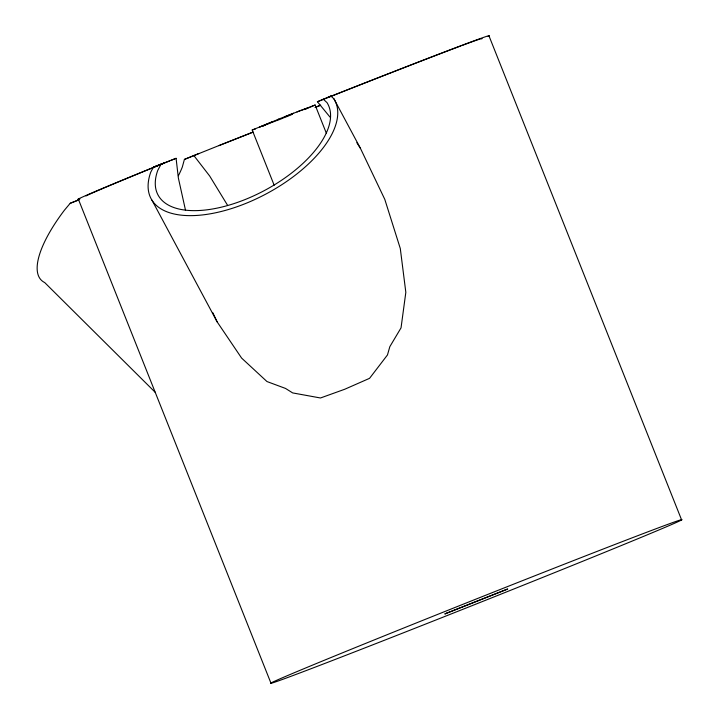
<?xml version="1.0" encoding="UTF-8"?>
<svg xmlns="http://www.w3.org/2000/svg" width="719" height="719" viewBox="0 0 719 719"><rect width="100%" height="100%" fill="white"/><g stroke="black" fill="none" stroke-linecap="round" stroke-linejoin="round"><path stroke-width="1.08" d="M253.106 132.044A213.507 2.238 -21.7 0 1 221.173 144.663L184.406 159.411L182.32 167.042A96.301 32.715 -45.2 0 1 178.366 175.778M185.538 210.379L178.366 178.033L176.083 158.324L153.417 167.114L150.756 172.165A104.183 50.114 -28.2 0 0 245.287 203.63A104.183 50.114 -28.2 0 0 333.913 98.827L330.902 96.049L317.403 101.739L330.156 117.26M161.119 164.031L157.731 170.448A96.301 46.322 -28.2 0 0 245.107 199.54A96.301 46.322 -28.2 0 0 327.028 102.655L323.208 99.132M79.476 199.558L70.21 203.288L64.377 210.254A104.183 35.393 -45.2 0 0 44.686 282.549L155.322 392.412M328.08 97.416L330.902 96.049M274.173 185.241L252.189 130.013L278.783 119.165M326.327 133.15L315.129 105.01L310.887 106.87M198.768 153.542L184.406 159.411M303.876 109.63L306.627 108.461M304.604 109.468L309.988 107.248M169.657 160.93L151.853 168.156A213.507 2.238 -21.7 0 0 85.992 195.963M170.574 160.562L176.083 158.324M272.816 121.565L259.505 127.11L259.963 127.002M78.506 200.044L70.21 203.288M289.541 115.453L292.525 114.258M277.3 119.669L293.595 113.198M282.243 118.365L288.993 115.768M327.801 97.532L348.463 89.363A221.389 2.319 -21.7 0 1 488.102 36.444M317.403 101.739L324.08 99.096M325.033 98.719L346.154 90.36A213.507 2.238 -21.7 0 1 391.801 72.466M285.084 116.658L301 110.295M276.761 120.63L281.812 118.626M271.306 122.679L276.042 120.828M296.974 111.975L315.129 105.01M265.572 124.899L270.353 123.048M262.174 126.337L265.293 125.133M301.746 110.124L307.822 107.913M262.031 126.247L264.691 125.241M153.417 167.114L164.399 162.961L146.991 170.026A221.389 2.319 -21.7 0 0 79.917 198.929M255.488 128.899L252.189 130.013M193.744 155.412L209.66 175.984L227.537 205.248M151.97 200.179L217.129 321.851L241.62 358.089L266.965 381.546L285.533 388.44L292.66 392.916L320.485 397.984L344.707 389.267L369.566 378.329L387.469 354.952L389.824 346.684L401.04 327.864L405.831 292.336L400.294 248.513L384.8 199.388L360.417 148.303L333.913 98.827M356.84 142.695L360.417 148.303M212.842 312.747L217.129 321.851M489.01 35.95L681.612 519.927A221.389 2.319 -21.7 0 1 363.14 648.583A221.389 2.319 -21.7 0 1 384.027 635.956A221.389 2.319 -21.7 0 1 681.612 519.927M78.317 199.073L270.91 683.05M320.117 105.459A221.389 2.319 -21.7 0 1 315.03 107.499M252.746 132.278A221.389 2.319 -21.7 0 1 218.864 145.66M320.656 105.154A213.507 2.238 -21.7 0 1 315.569 107.194M392.754 72.098A213.507 2.238 -21.7 0 1 460.987 45.872M462.317 45.378A213.507 2.238 -21.7 0 1 481.703 38.853M446.337 613.271L444.791 613.99L507.731 588.987L446.337 613.271"/></g></svg>
